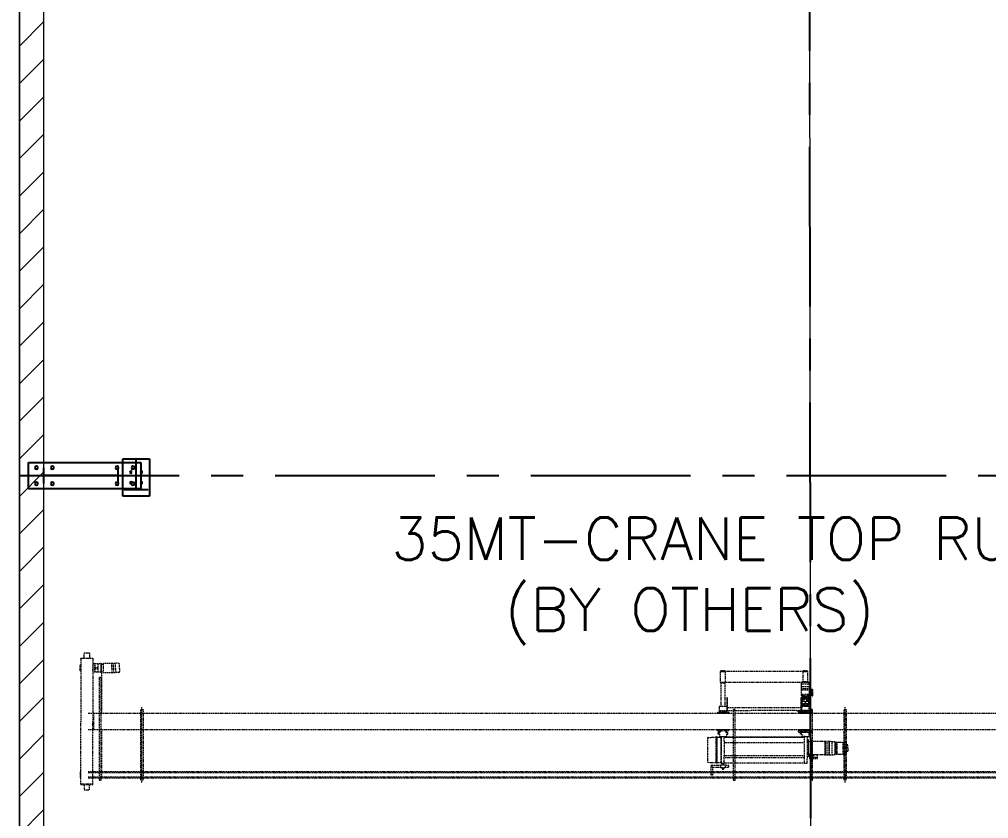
# Model space of a CAD drawing. Header units: millimetres. Extents: x 68421 to 1479662, y -51504 to 144751.
# Drawn here: x 1023299 to 1032433, y 20709 to 28239 of the extents above; entities that cross this region are included whole.
import ezdxf

# ---------------------------------------------------------------- set-up
doc = ezdxf.new("R2010")
doc.units = ezdxf.units.MM
doc.header["$LTSCALE"] = 0.35
doc.header["$MEASUREMENT"] = 0
for name, pattern in [('CENTER', [6884.562, 4302.852, -860.57, 860.57, -860.57]), ('CONTIN', [0, 0, 0]), ('HIDDEN', [9.525, 6.35, -3.175])]:
    doc.linetypes.add(name, pattern=pattern)
doc.layers.get('0').update_dxf_attribs({"linetype": 'CONTIN'})
for name, color, linetype in [('1', 7, 'CONTIN'), ('10', 10, 'CONTIN'), ('27', 1, 'CENTER')]:
    doc.layers.add(name, color=color, linetype=linetype)
doc.styles.add('S', font='simplex.shx')

# ---------------------------------------------------------------- blocks, each defined once
blk = doc.blocks.new('WCOL')
for p, q in [((-448.874, 875.304), (448.874, 875.304)), ((0, 875.304), (0, 0)), ((-448.874, 0), (448.874, 0))]:
    blk.add_line(p, q)
blk = doc.blocks.new('BOLT_0')
at = {"layer": '1'}
blk.add_circle((0, 0), 25.4, dxfattribs=at)
blk = doc.blocks.new('GFGFG')
at = {"layer": '10'}
for p, q in [((826713.997, -216657.3255), (826463.997, -216657.3255)), ((826463.997, -216657.3255), (826463.997, -217007.3255)), ((827604, -216690.3335), (826544, -216690.3335)), ((826544, -216690.3335), (826544, -216940.3335)), ((826713.997, -217007.3255), (826713.997, -216657.3255)), ((827604, -216940.3335), (827604, -216690.3335)), ((826463.997, -217007.3255), (826713.997, -217007.3255)), ((826544, -216940.3335), (827604, -216940.3335))]:
    blk.add_line(p, q, dxfattribs=at)
for name, p, xscale, yscale, zscale, rotation in [('WCOL', (826589, -216657.3255), 0.25309152, 0.3281104, 0.3281104, 179.9999999999995), ('BOLT_0', (826619, -216740.3335), 0.5905512, 0.5905512, 0.5905512, 269.9999999999995), ('BOLT_0', (826769, -216740.3335), 0.5905512, 0.5905512, 0.5905512, 269.9999999999995), ('WCOL', (827459, -216815.3335), 0.16197856, 0.79950952, 0.79950952, 89.99999999999947), ('BOLT_0', (827379, -216740.3335), 0.5905512, 0.5905512, 0.5905512, 269.9999999999995), ('BOLT_0', (827529, -216740.3335), 0.5905512, 0.5905512, 0.5905512, 269.9999999999995), ('BOLT_0', (826539, -216782.3255), 0.31496062, 0.31496062, 0.31496062, 269.9999999999995), ('BOLT_0', (826639, -216782.3255), 0.31496062, 0.31496062, 0.31496062, 269.9999999999995), ('BOLT_0', (826539, -216882.3255), 0.31496062, 0.31496062, 0.31496062, 269.9999999999995), ('BOLT_0', (826619, -216890.3335), 0.5905512, 0.5905512, 0.5905512, 269.9999999999995), ('BOLT_0', (826639, -216882.3255), 0.31496062, 0.31496062, 0.31496062, 269.9999999999995), ('BOLT_0', (826769, -216890.3335), 0.5905512, 0.5905512, 0.5905512, 269.9999999999995), ('BOLT_0', (827379, -216890.3335), 0.5905512, 0.5905512, 0.5905512, 269.9999999999995), ('BOLT_0', (827529, -216890.3335), 0.5905512, 0.5905512, 0.5905512, 269.9999999999995)]:
    blk.add_blockref(name, p, dxfattribs=dict(at, xscale=xscale, yscale=yscale, zscale=zscale, rotation=rotation))
blk = doc.blocks.new('DHGD')
at = {"color": 3, "linetype": 'HIDDEN', "lineweight": 0, "ltscale": 5}
for p, q in [((793055.2, -155406.1), (793055.2, -155355.7)), ((793055.2, -155355.7), (793105.6, -155355.7)), ((793105.6, -155355.7), (793105.6, -155406.1)), ((793025, -155406.1), (793135.8, -155406.1)), ((793025, -155410.1), (793025, -155406.1)), ((793025, -155410.1), (793025, -156002)), ((793135.8, -155410.1), (793025, -155410.1)), ((793135.8, -155406.1), (793135.8, -155410.1)), ((793135.8, -155410.1), (793135.8, -156002)), ((793143.4, -155456.7), (793209.9, -155456.7)), ((793153.5, -155456.7), (793153.5, -155539.8)), ((793155, -155456.7), (793155, -155539.8)), ((793188.7, -155490.7), (793188.7, -155456.7)), ((793237.6, -155453.4), (793350.4, -155453.4)), ((793237.6, -155473.1), (793237.6, -155453.4)), ((793315.2, -155483.6), (793315.2, -155453.4)), ((793332.8, -155483.6), (793332.8, -155453.4)), ((793350.4, -155483.6), (793350.4, -155453.4)), ((793381.2, -155455.5), (793350.4, -155453.4)), ((793017.5, -155526), (793017.5, -155470.6)), ((793017.5, -155470.6), (793025, -155470.6)), ((793025, -155526), (793017.5, -155526)), ((793135.8, -155475.6), (793135.8, -155510.9)), ((793135.8, -155475.6), (793138.4, -155475.6)), ((793135.8, -155520.9), (793135.8, -155510.9)), ((793135.8, -155520.9), (793138.4, -155520.9)), ((793138.4, -155461.7), (793138.4, -155534.8)), ((793209.9, -155539.8), (793143.4, -155539.8)), ((793159, -155493.2), (793159, -155503.3)), ((793159, -155493.2), (793186.2, -155493.2)), ((793159, -155503.3), (793186.2, -155503.3)), ((793188.7, -155539.8), (793188.7, -155505.8)), ((793214.9, -155458.5), (793214.9, -155458)), ((793214.9, -155458), (793220, -155458)), ((793214.9, -155538.1), (793214.9, -155458.5)), ((793214.9, -155534.8), (793214.9, -155461.7)), ((793214.9, -155538.1), (793214.9, -155538.6)), ((793214.9, -155538.6), (793220, -155538.6)), ((793220, -155458), (793220, -155458.5)), ((793220, -155538.6), (793220, -155458.5)), ((793220, -155463.4), (793237.6, -155460.5)), ((793220, -155533.1), (793237.6, -155536)), ((793237.6, -155523.4), (793237.6, -155473.1)), ((793237.6, -155543.1), (793237.6, -155523.4)), ((793237.6, -155543.1), (793350.4, -155543.1)), ((793315.2, -155504.7), (793315.2, -155483.6)), ((793315.2, -155504.7), (793315.2, -155543.1)), ((793332.8, -155504.7), (793332.8, -155483.6)), ((793332.8, -155504.7), (793332.8, -155543.1)), ((793350.4, -155504.7), (793350.4, -155483.6)), ((793350.4, -155504.7), (793350.4, -155543.1)), ((793381.2, -155541), (793350.4, -155543.1)), ((793388.2, -155483.6), (793388.2, -155463)), ((793388.2, -155504.7), (793388.2, -155483.6)), ((793388.2, -155504.7), (793388.2, -155533.5)), ((799050.4, -155533.5), (799050.4, -155558.7)), ((799056.7, -155533.5), (799050.4, -155533.5)), ((799055, -155529.7), (799055, -155531.1)), ((799056.7, -155529.7), (799055, -155529.7)), ((799055, -155531.1), (799056.7, -155531.1)), ((799057.2, -155526.2), (799056.7, -155526.7)), ((799094.5, -155526.7), (799056.7, -155526.7)), ((799056.7, -155526.7), (799056.7, -155529.7)), ((799056.7, -155529.7), (799094.5, -155529.7)), ((799094.5, -155529.7), (799056.7, -155529.7)), ((799056.7, -155531.1), (799056.7, -155533.5)), ((799056.7, -155531.1), (799094.5, -155531.1)), ((799056.7, -155531.1), (799075.6, -155531.1)), ((799094.5, -155533.5), (799056.7, -155533.5)), ((799094, -155526.2), (799057.2, -155526.2)), ((799075.6, -155531.1), (799094.5, -155531.1)), ((799094.5, -155526.7), (799094, -155526.2)), ((799094.5, -155529.7), (799094.5, -155526.7)), ((799096.3, -155529.7), (799094.5, -155529.7)), ((799094.5, -155531.1), (799094.5, -155533.5)), ((799094.5, -155531.1), (799096.3, -155531.1)), ((799876.6, -155533.5), (799094.5, -155533.5)), ((799096.3, -155531.1), (799096.3, -155529.7)), ((799098.3, -155634.3), (799098.3, -155533.5)), ((799828.7, -155533.5), (799828.7, -155630.3)), ((799830.7, -155531.1), (799830.7, -155529.7)), ((799830.7, -155529.7), (799832.5, -155529.7)), ((799832.5, -155531.1), (799830.7, -155531.1)), ((799833, -155526.2), (799832.5, -155526.7)), ((799870.3, -155526.7), (799832.5, -155526.7)), ((799832.5, -155526.7), (799832.5, -155529.7)), ((799832.5, -155529.7), (799870.3, -155529.7)), ((799832.5, -155529.7), (799870.3, -155529.7)), ((799832.5, -155531.1), (799832.5, -155533.5)), ((799832.5, -155531.1), (799870.3, -155531.1)), ((799851.4, -155531.1), (799832.5, -155531.1)), ((799870.3, -155533.5), (799832.5, -155533.5)), ((799869.8, -155526.2), (799833, -155526.2)), ((799870.3, -155531.1), (799851.4, -155531.1)), ((799870.3, -155526.7), (799869.8, -155526.2)), ((799870.3, -155529.7), (799870.3, -155526.7)), ((799870.3, -155529.7), (799872, -155529.7)), ((799870.3, -155531.1), (799870.3, -155533.5)), ((799872, -155531.1), (799870.3, -155531.1)), ((799876.6, -155533.5), (799870.3, -155533.5)), ((799872, -155529.7), (799872, -155531.1)), ((799876.6, -155558.7), (799876.6, -155533.5)), ((799050.4, -155558.7), (799050.4, -155609.1)), ((799050.4, -155609.1), (799050.4, -155634.3)), ((799056.7, -155634.3), (799050.4, -155634.3)), ((799055, -155636.7), (799055, -155638)), ((799056.7, -155636.7), (799055, -155636.7)), ((799055, -155638), (799056.7, -155638)), ((799094.5, -155634.3), (799056.7, -155634.3)), ((799056.7, -155636.7), (799056.7, -155634.3)), ((799094.5, -155634.3), (799056.7, -155634.3)), ((799094.5, -155636.7), (799056.7, -155636.7)), ((799056.7, -155638), (799056.7, -155862.1)), ((799056.7, -155638), (799075.6, -155638)), ((799075.6, -155638), (799094.5, -155638)), ((799816.3, -155634.3), (799094.5, -155634.3)), ((799094.5, -155636.7), (799094.5, -155634.3)), ((799096.3, -155636.7), (799094.5, -155636.7)), ((799094.5, -155638), (799094.5, -155862.1)), ((799094.5, -155638), (799096.3, -155638)), ((799096.3, -155638), (799096.3, -155636.7)), ((799818.8, -155635.7), (799816.3, -155635.7)), ((799883.9, -155635.7), (799818.8, -155635.7)), ((799823.7, -155634.2), (799820.5, -155634.2)), ((799823.9, -155631.8), (799823.7, -155634.2)), ((799851.4, -155634.2), (799823.7, -155634.2)), ((799824.5, -155631), (799829.6, -155630.1)), ((799844.3, -155630.1), (799829.6, -155630.1)), ((799844.3, -155630.1), (799858.4, -155630.1)), ((799851.4, -155629.6), (799845.1, -155629.6)), ((799857.7, -155629.6), (799851.4, -155629.6)), ((799879.1, -155634.2), (799851.4, -155634.2)), ((799858.4, -155630.1), (799873.1, -155630.1)), ((799878.2, -155631), (799873.1, -155630.1)), ((799876.6, -155609.1), (799876.6, -155558.7)), ((799876.6, -155630.7), (799876.6, -155609.1)), ((799879.1, -155634.2), (799878.9, -155631.8)), ((799882.3, -155634.2), (799879.1, -155634.2)), ((799883.9, -155635.7), (799886.5, -155635.7)), ((799812, -155652), (799811.6, -155675.7)), ((799811.6, -155675.7), (799811.9, -155675.7)), ((799811.7, -155677.5), (799811.6, -155693.3)), ((799811.6, -155693.3), (799851.4, -155693.3)), ((799811.6, -155693.3), (799811.8, -155705.2)), ((799817.6, -155706.2), (799811.6, -155706.2)), ((799811.6, -155706.2), (799811.6, -155745.5)), ((799811.7, -155677.5), (799811.9, -155677.5)), ((799811.8, -155705.2), (799817.6, -155705.2)), ((799890.8, -155675.7), (799811.9, -155675.7)), ((799811.9, -155675.7), (799811.9, -155677.5)), ((799811.9, -155677.5), (799812.6, -155677.5)), ((799890.8, -155652), (799812, -155652)), ((799890.2, -155677.5), (799812.6, -155677.5)), ((799817.6, -155705.2), (799885.1, -155705.2)), ((799817.6, -155705.2), (799817.6, -155705.7)), ((799817.6, -155705.7), (799817.6, -155706.2)), ((799817.6, -155706.2), (799885.1, -155706.2)), ((799851.4, -155693.3), (799891.2, -155693.3)), ((799885.1, -155705.2), (799891, -155705.2)), ((799885.1, -155705.7), (799885.1, -155705.2)), ((799885.1, -155706.2), (799885.1, -155705.7)), ((799891.2, -155706.2), (799885.1, -155706.2)), ((799890.2, -155677.5), (799890.8, -155677.5)), ((799891.2, -155675.7), (799890.8, -155652)), ((799890.8, -155677.5), (799890.8, -155675.7)), ((799890.8, -155675.7), (799891.2, -155675.7)), ((799890.8, -155677.5), (799891, -155677.5)), ((799891.2, -155693.3), (799891, -155677.5)), ((799891, -155705.2), (799891.2, -155693.3)), ((799891.2, -155745.5), (799891.2, -155706.2)), ((799892.2, -155705.5), (799892.2, -155747)), ((799913.3, -155702.2), (799895.2, -155702.5)), ((799895.7, -155721.8), (799895.7, -155743)), ((799910.8, -155743), (799910.8, -155721.8)), ((799918, -155702.2), (799913.3, -155702.2)), ((799913.3, -155702.2), (799913.3, -155704)), ((799913.3, -155704), (799913.3, -155732.4)), ((799118.9, -155781.5), (799110.9, -155781.5)), ((799110.9, -155781.5), (799110.9, -155832.9)), ((799118.9, -155832.9), (799118.9, -155781.5)), ((799816.1, -155781.5), (799808.1, -155781.5)), ((799808.1, -155781.5), (799808.1, -155832.9)), ((799811.6, -155745.5), (799817.6, -155745.5)), ((799811.6, -155746.5), (799817.6, -155746.5)), ((799811.6, -155746.5), (799811.8, -155758.6)), ((799818.6, -155758.6), (799811.8, -155758.6)), ((799816.4, -155776.2), (799816.1, -155784)), ((799816.1, -155832.9), (799816.1, -155781.5)), ((799816.1, -155786.3), (799816.1, -155789.8)), ((799816.6, -155784.5), (799817.1, -155784.5)), ((799816.6, -155791.2), (799820.7, -155791.1)), ((799816.6, -155805), (799816.6, -155791.2)), ((799820.7, -155805.2), (799816.6, -155805)), ((799886, -155775.4), (799816.8, -155775.4)), ((799817.6, -155785.5), (799816.9, -155785.5)), ((799816.9, -155790.6), (799820.7, -155790.6)), ((799885.6, -155784.5), (799817.1, -155784.5)), ((799819.7, -155774.6), (799817.2, -155775.3)), ((799817.6, -155745.5), (799885.1, -155745.5)), ((799817.6, -155745.5), (799817.6, -155746)), ((799817.6, -155746), (799817.6, -155746.5)), ((799817.6, -155746.5), (799881.1, -155746.5)), ((799817.6, -155785), (799817.6, -155785.5)), ((799817.6, -155785.5), (799885.1, -155785.5)), ((799818.6, -155758.6), (799881.1, -155758.6)), ((799822.2, -155809), (799818.6, -155809)), ((799818.6, -155809), (799818.6, -155822.3)), ((799818.6, -155822.3), (799818.6, -155834.9)), ((799882.4, -155770), (799820.4, -155770)), ((799820.4, -155770), (799820.4, -155773.4)), ((799882.3, -155773.4), (799820.4, -155773.4)), ((799820.4, -155773.4), (799820.4, -155773.7)), ((799820.4, -155773.4), (799820.4, -155773.4)), ((799820.7, -155790.6), (799823.7, -155790.6)), ((799820.7, -155791.1), (799820.7, -155790.6)), ((799820.7, -155805.2), (799820.7, -155791.1)), ((799822.2, -155805.2), (799820.7, -155805.2)), ((799823.7, -155805.2), (799822.2, -155805.2)), ((799822.2, -155805.2), (799822.2, -155809)), ((799822.2, -155809), (799822.2, -155811.2)), ((799822.2, -155811.2), (799837.8, -155811.2)), ((799823.7, -155790.6), (799823.7, -155805.2)), ((799823.7, -155790.6), (799837.8, -155790.6)), ((799837.8, -155790.6), (799837.8, -155809)), ((799837.8, -155790.6), (799865, -155790.6)), ((799837.8, -155809), (799837.8, -155811.2)), ((799837.8, -155811.2), (799847.4, -155811.2)), ((799847.4, -155811.2), (799847.4, -155834.4)), ((799855.4, -155834.4), (799855.4, -155811.2)), ((799855.4, -155811.2), (799865, -155811.2)), ((799865, -155790.6), (799879.1, -155790.6)), ((799865, -155809), (799865, -155790.6)), ((799865, -155811.2), (799865, -155809)), ((799865, -155811.2), (799880.6, -155811.2)), ((799879.1, -155790.6), (799882.1, -155790.6)), ((799879.1, -155805.2), (799879.1, -155790.6)), ((799879.1, -155805.2), (799880.6, -155805.2)), ((799880.6, -155809), (799880.6, -155805.2)), ((799880.6, -155805.2), (799882.1, -155805.2)), ((799880.6, -155811.2), (799880.6, -155809)), ((799884.1, -155809), (799880.6, -155809)), ((799881.1, -155760.6), (799881.1, -155746.5)), ((799881.1, -155746.5), (799885.1, -155746.5)), ((799884, -155760.6), (799881.1, -155760.6)), ((799882.1, -155790.6), (799885.8, -155790.6)), ((799882.1, -155791.1), (799882.1, -155790.6)), ((799882.1, -155805.2), (799882.1, -155791.1)), ((799886.1, -155791.2), (799882.1, -155791.1)), ((799882.1, -155805.2), (799886.1, -155805)), ((799882.3, -155773.7), (799882.3, -155773.4)), ((799882.3, -155773.4), (799882.4, -155773.4)), ((799882.4, -155773.4), (799882.4, -155770)), ((799885.6, -155775.3), (799883.1, -155774.6)), ((799886.6, -155760.6), (799884, -155760.6)), ((799884.1, -155822.3), (799884.1, -155809)), ((799884.1, -155834.9), (799884.1, -155822.3)), ((799885.1, -155746), (799885.1, -155745.5)), ((799885.1, -155745.5), (799891.2, -155745.5)), ((799885.1, -155746.5), (799885.1, -155746)), ((799885.1, -155746.5), (799886.6, -155746.5)), ((799885.1, -155785.5), (799885.1, -155785)), ((799885.8, -155785.5), (799885.1, -155785.5)), ((799885.6, -155784.5), (799886.1, -155784.5)), ((799886.1, -155805), (799886.1, -155791.2)), ((799886.6, -155784), (799886.4, -155776.2)), ((799886.6, -155746.5), (799886.6, -155747.1)), ((799892.2, -155747), (799886.6, -155747.1)), ((799886.6, -155747.1), (799886.6, -155760.6)), ((799886.6, -155760.6), (799886.6, -155761)), ((799892.7, -155761.1), (799886.6, -155761)), ((799886.6, -155789.8), (799886.6, -155786.3)), ((799892.2, -155747), (799892.2, -155759.3)), ((799892.2, -155761.1), (799892.2, -155759.3)), ((799895.2, -155762.3), (799913.3, -155762.6)), ((799913.3, -155762.6), (799913.3, -155732.4)), ((799918, -155762.6), (799913.3, -155762.6)), ((793600.3, -156577.4), (793600.3, -155869.8)), ((799040.4, -155862.1), (799040.4, -155899.9)), ((799048.8, -155862.1), (799040.4, -155862.1)), ((799040.4, -155899.9), (799044.1, -155899.9)), ((799044.1, -155899.9), (799047.9, -155899.9)), ((799044.7, -155915), (799044.1, -155899.9)), ((799047.9, -155899.9), (799103.3, -155899.9)), ((799048, -155902.8), (799048.2, -155908.8)), ((799051.7, -155862.1), (799048.8, -155862.1)), ((799049.1, -155910.8), (799050.3, -155912)), ((799050.3, -155912), (799101, -155912)), ((799050.3, -155912), (799052, -155915)), ((799056.7, -155862.1), (799051.7, -155862.1)), ((799075.6, -155862.1), (799056.7, -155862.1)), ((799094.5, -155862.1), (799075.6, -155862.1)), ((799099.6, -155862.1), (799094.5, -155862.1)), ((799099.2, -155915), (799101, -155912)), ((799102.5, -155862.1), (799099.6, -155862.1)), ((799101, -155912), (799102.1, -155910.8)), ((799110.9, -155862.1), (799102.5, -155862.1)), ((799103.2, -155902.8), (799103, -155908.8)), ((799103.3, -155899.9), (799107.1, -155899.9)), ((799106.6, -155915), (799107.1, -155899.9)), ((799107.1, -155899.9), (799110.9, -155899.9)), ((799110.9, -155832.9), (799110.9, -155862.1)), ((799110.9, -155862.1), (799110.9, -155897.3)), ((799110.9, -155897.3), (799110.9, -155899.9)), ((799110.9, -155897.3), (799114.9, -155897.3)), ((799114.9, -155873.7), (799114.9, -155897.3)), ((799118.9, -155873.7), (799114.9, -155873.7)), ((799114.9, -155897.3), (799114.9, -155899.9)), ((799114.9, -155899.9), (799334.5, -155899.9)), ((799118.9, -155873.7), (799118.9, -155832.9)), ((799334.5, -155873.7), (799118.9, -155873.7)), ((799171.8, -155888.7), (799171.8, -156556.1)), ((799192, -155888.7), (799171.8, -155888.7)), ((799192, -156556.1), (799192, -155888.7)), ((799768.8, -155873.7), (799334.5, -155873.7)), ((799768.8, -155899.9), (799334.5, -155899.9)), ((799808.1, -155873.7), (799768.8, -155873.7)), ((799768.8, -155899.9), (799812.1, -155899.9)), ((799786.4, -155903.1), (799786.4, -155905.9)), ((799786.9, -155905.9), (799786.4, -155905.9)), ((799786.4, -155912.5), (799786.4, -155915.2)), ((799786.9, -155912.5), (799786.4, -155912.5)), ((799786.9, -155912.5), (799786.9, -155905.9)), ((799786.9, -155905.9), (799847.6, -155905.9)), ((799786.9, -155912.5), (799847.6, -155912.5)), ((799796.2, -155902.1), (799787.4, -155902.1)), ((799796.2, -155900.9), (799796.2, -155902.1)), ((799819.9, -155900.9), (799796.2, -155900.9)), ((799906.5, -155902.1), (799796.2, -155902.1)), ((799808.1, -155832.9), (799808.1, -155873.7)), ((799812.1, -155873.7), (799808.1, -155873.7)), ((799812.1, -155897.3), (799812.1, -155873.7)), ((799812.1, -155899.9), (799812.1, -155897.3)), ((799816.1, -155897.3), (799812.1, -155897.3)), ((799816.1, -155862.1), (799816.1, -155832.9)), ((799816.1, -155862.1), (799816.1, -155897.3)), ((799824.5, -155862.1), (799816.1, -155862.1)), ((799816.1, -155897.3), (799816.1, -155862.1)), ((799816.1, -155897.3), (799816.1, -155899.9)), ((799816.1, -155899.9), (799819.9, -155899.9)), ((799818.6, -155835.4), (799818.6, -155834.9)), ((799818.9, -155835.4), (799818.6, -155835.4)), ((799818.6, -155837.4), (799884.1, -155837.4)), ((799818.6, -155837.4), (799818.6, -155850.5)), ((799818.6, -155850.5), (799884.1, -155850.5)), ((799818.9, -155837.4), (799818.9, -155835.4)), ((799851.4, -155835.4), (799818.9, -155835.4)), ((799819.9, -155899.9), (799819.9, -155900.9)), ((799819.9, -155899.9), (799823.7, -155899.9)), ((799823, -155900.9), (799819.9, -155900.9)), ((799851.4, -155900.9), (799823, -155900.9)), ((799823.7, -155899.9), (799879.1, -155899.9)), ((799827.5, -155862.1), (799824.5, -155862.1)), ((799826.2, -155852.3), (799826.2, -155850.5)), ((799833.8, -155852.3), (799826.2, -155852.3)), ((799851.4, -155862.1), (799827.5, -155862.1)), ((799832.5, -155857.1), (799830.4, -155857.1)), ((799870.3, -155857.1), (799832.5, -155857.1)), ((799833.8, -155853.5), (799833.8, -155852.3)), ((799833.8, -155852.3), (799869, -155852.3)), ((799833.9, -155854), (799833.8, -155853.5)), ((799841.2, -155854), (799833.9, -155854)), ((799833.9, -155854), (799868.9, -155854)), ((799841.2, -155854.3), (799841.2, -155854)), ((799842.2, -155855.2), (799841.2, -155854.3)), ((799841.6, -155856.6), (799841.6, -155856)), ((799841.6, -155856), (799842.2, -155856)), ((799842.1, -155857.1), (799841.6, -155856.6)), ((799860.7, -155857.1), (799842.1, -155857.1)), ((799842.2, -155856), (799842.2, -155855.2)), ((799847.4, -155834.4), (799855.4, -155834.4)), ((799847.6, -155905.7), (799847.6, -155912.7)), ((799855.2, -155905.7), (799847.6, -155905.7)), ((799847.6, -155912.7), (799855.2, -155912.7)), ((799851.4, -155834.9), (799884.1, -155834.9)), ((799883.9, -155835.4), (799851.4, -155835.4)), ((799875.3, -155862.1), (799851.4, -155862.1)), ((799879.8, -155900.9), (799851.4, -155900.9)), ((799855.2, -155906.7), (799855.2, -155905.7)), ((799915.9, -155905.9), (799855.2, -155905.9)), ((799857.2, -155906.7), (799855.2, -155906.7)), ((799855.2, -155912.7), (799855.2, -155911.7)), ((799855.2, -155911.7), (799857.2, -155911.7)), ((799915.9, -155912.5), (799855.2, -155912.5)), ((799857.2, -155907.3), (799857.2, -155906.7)), ((799857.2, -155911.1), (799857.2, -155907.3)), ((799858.9, -155907.3), (799857.2, -155907.3)), ((799857.2, -155911.7), (799857.2, -155911.1)), ((799857.2, -155911.1), (799858.9, -155911.1)), ((799858.9, -155911.1), (799858.9, -155907.3)), ((799861.6, -155854.3), (799860.6, -155855.2)), ((799860.6, -155855.2), (799860.6, -155856)), ((799860.6, -155856), (799861.2, -155856)), ((799861.2, -155856.6), (799860.7, -155857.1)), ((799861.2, -155856), (799861.2, -155856.6)), ((799868.9, -155854), (799861.6, -155854)), ((799861.6, -155854), (799861.6, -155854.3)), ((799869, -155853.5), (799868.9, -155854)), ((799876.6, -155852.3), (799869, -155852.3)), ((799869, -155852.3), (799869, -155853.5)), ((799872.3, -155857.1), (799870.3, -155857.1)), ((799878.2, -155862.1), (799875.3, -155862.1)), ((799876.6, -155850.5), (799876.6, -155852.3)), ((799886.6, -155862.1), (799878.2, -155862.1)), ((799879.1, -155899.9), (799882.9, -155899.9)), ((799882.8, -155900.9), (799879.8, -155900.9)), ((799882.8, -155900.9), (799882.9, -155899.9)), ((799906.5, -155900.9), (799882.8, -155900.9)), ((799882.9, -155899.9), (799886.6, -155899.9)), ((799884.1, -155835.4), (799883.9, -155835.4)), ((799883.9, -155835.4), (799883.9, -155837.4)), ((799884.1, -155834.9), (799884.1, -155835.4)), ((799884.1, -155850.5), (799884.1, -155837.4)), ((799886.6, -155899.9), (799886.6, -155862.1)), ((799898.2, -155888.7), (799898.2, -156556.1)), ((799918.4, -155888.7), (799898.2, -155888.7)), ((799906.5, -155900.9), (799906.5, -155902.1)), ((799915.4, -155902.1), (799906.5, -155902.1)), ((799915.9, -155912.5), (799915.9, -155905.9)), ((799916.4, -155905.9), (799915.9, -155905.9)), ((799916.4, -155912.5), (799915.9, -155912.5)), ((799916.4, -155905.9), (799916.4, -155903.1)), ((799916.4, -155915.2), (799916.4, -155912.5)), ((799918.4, -156556.1), (799918.4, -155888.7)), ((800226.7, -156577.4), (800226.7, -155869.8)), ((793025, -156593.9), (793025, -156002)), ((806496.9, -155926.4), (793094.3, -155926.4)), ((793135.8, -156593.9), (793135.8, -156002)), ((793143.4, -155926.4), (793143.4, -156077.6)), ((799022.7, -155915), (799044.7, -155915)), ((799022.7, -155915), (799022.7, -155921.3)), ((799024, -155922.8), (799035.1, -155924.4)), ((799115.3, -155925.4), (799035.9, -155925.4)), ((799035.9, -155925.4), (799035.9, -155926.4)), ((799044.7, -155915), (799075.6, -155915)), ((799106.6, -155915), (799075.6, -155915)), ((799128.5, -155915), (799106.6, -155915)), ((799115.3, -155925.4), (799115.4, -155926.4)), ((799127.2, -155922.8), (799116.2, -155924.4)), ((799128.5, -155915), (799128.5, -155921.3)), ((799787.4, -155916.2), (799796.2, -155916.2)), ((799796.2, -155922.3), (799796.2, -155916.2)), ((799796.2, -155916.2), (799851.4, -155916.2)), ((799796.2, -155922.3), (799810.8, -155924.4)), ((799810.8, -155924.4), (799891.9, -155924.4)), ((799811.6, -155926.4), (799811.7, -155925.4)), ((799851.4, -155916.2), (799906.5, -155916.2)), ((799891.1, -155926.4), (799891.1, -155925.4)), ((799906.5, -155922.3), (799891.9, -155924.4)), ((799906.5, -155922.3), (799906.5, -155916.2)), ((799906.5, -155916.2), (799915.4, -155916.2)), ((793094.3, -156077.6), (806496.9, -156077.6)), ((793221.5, -156473), (793221.5, -156077.6)), ((799022.7, -156090.5), (799022.7, -156084.2)), ((799022.7, -156090.5), (799042.8, -156090.5)), ((799024, -156082.7), (799035.1, -156081.1)), ((799035.9, -156080.1), (799035.8, -156077.6)), ((799035.9, -156080.1), (799115.3, -156080.1)), ((799042.2, -156105.9), (799042.8, -156090.5)), ((799042.8, -156090.5), (799075.6, -156090.5)), ((799048.6, -156103), (799048.9, -156096.5)), ((799049.3, -156095.4), (799051, -156093.8)), ((799051, -156093.8), (799052.9, -156090.5)), ((799108.5, -156090.5), (799075.6, -156090.5)), ((799100.3, -156093.8), (799098.4, -156090.5)), ((799101.9, -156095.4), (799100.3, -156093.8)), ((799102.4, -156096.5), (799102.6, -156103)), ((799128.5, -156090.5), (799108.5, -156090.5)), ((799109, -156105.9), (799108.5, -156090.5)), ((799115.3, -156080.1), (799115.5, -156077.6)), ((799127.2, -156082.7), (799116.2, -156081.1)), ((799128.5, -156090.5), (799128.5, -156084.2)), ((799786.4, -156090.3), (799786.4, -156093.1)), ((799786.9, -156093.1), (799786.4, -156093.1)), ((799786.9, -156099.6), (799786.9, -156093.1)), ((799786.9, -156093.1), (799847.6, -156093.1)), ((799796.2, -156089.3), (799787.4, -156089.3)), ((799796.2, -156083.2), (799810.8, -156081.1)), ((799796.2, -156083.2), (799796.2, -156089.3)), ((799906.5, -156089.3), (799796.2, -156089.3)), ((799891.9, -156081.1), (799810.8, -156081.1)), ((799811.5, -156077.6), (799811.7, -156080.1)), ((799855.2, -156092.8), (799847.6, -156092.8)), ((799847.6, -156092.8), (799847.6, -156099.9)), ((799855.2, -156093.8), (799855.2, -156092.8)), ((799915.9, -156093.1), (799855.2, -156093.1)), ((799857.2, -156093.8), (799855.2, -156093.8)), ((799857.2, -156094.4), (799857.2, -156093.8)), ((799857.2, -156098.3), (799857.2, -156094.4)), ((799858.9, -156094.4), (799857.2, -156094.4)), ((799858.9, -156098.3), (799858.9, -156094.4)), ((799891.3, -156077.6), (799891.1, -156080.1)), ((799906.5, -156083.2), (799891.9, -156081.1)), ((799906.5, -156089.3), (799906.5, -156083.2)), ((799915.4, -156089.3), (799906.5, -156089.3)), ((799915.9, -156099.6), (799915.9, -156093.1)), ((799916.4, -156093.1), (799915.9, -156093.1)), ((799916.4, -156093.1), (799916.4, -156090.3)), ((798937.2, -156154.8), (798968.7, -156152.7)), ((799005.5, -156152.7), (798968.7, -156152.7)), ((799006.7, -156152.2), (799006.7, -156390.4)), ((799013.2, -156151.2), (799008.6, -156151.2)), ((799019.1, -156149.1), (799013.2, -156149.1)), ((799013.2, -156149.1), (799013.2, -156393.4)), ((799021.2, -156391.3), (799021.2, -156151.2)), ((799023.6, -156152.7), (799022.7, -156152.7)), ((799025.1, -156152.7), (799023.6, -156152.7)), ((799052.3, -156152.7), (799025.1, -156152.7)), ((799029.1, -156122), (799029.5, -156108.8)), ((799041.6, -156124), (799030.3, -156124)), ((799032.6, -156105.9), (799042.2, -156105.9)), ((799041.6, -156124), (799042.2, -156140.8)), ((799042.2, -156105.9), (799045.6, -156105.9)), ((799045.2, -156143.7), (799075.6, -156143.7)), ((799055, -156158.9), (799055, -156155.4)), ((799055, -156158.9), (799055.1, -156158.9)), ((799055, -156158.9), (799055, -156383.6)), ((799057, -156152.1), (799057, -156160.8)), ((799057, -156160.8), (799057, -156381.7)), ((799087.2, -156146.6), (799062.5, -156146.6)), ((799075.6, -156143.7), (799106, -156143.7)), ((799087.2, -156150.1), (799087.2, -156146.6)), ((799087.2, -156150.6), (799087.2, -156150.1)), ((799087.2, -156187.1), (799087.2, -156150.6)), ((799839.8, -156150.6), (799087.2, -156150.6)), ((799087.2, -156150.6), (799839.8, -156150.6)), ((799087.2, -156187.1), (799087.2, -156322.6)), ((799109, -156105.9), (799105.6, -156105.9)), ((799118.7, -156105.9), (799109, -156105.9)), ((799109.6, -156124), (799109, -156140.8)), ((799109.6, -156124), (799121, -156124)), ((799122.2, -156122), (799121.7, -156108.8)), ((799786.4, -156099.6), (799786.4, -156102.4)), ((799786.9, -156099.6), (799786.4, -156099.6)), ((799786.9, -156099.6), (799847.6, -156099.6)), ((799787.4, -156103.4), (799796.2, -156103.4)), ((799796.2, -156104.6), (799796.2, -156103.4)), ((799796.2, -156103.4), (799851.4, -156103.4)), ((799796.2, -156104.6), (799818, -156104.6)), ((799804.8, -156122), (799805.3, -156108.8)), ((799817.4, -156124), (799806, -156124)), ((799808.3, -156105.9), (799818, -156105.9)), ((799813.6, -156105.9), (799813.6, -156124)), ((799817.4, -156124), (799818, -156140.8)), ((799818, -156105.9), (799818, -156104.6)), ((799818, -156104.6), (799851.4, -156104.6)), ((799818, -156105.9), (799821.4, -156105.9)), ((799851.4, -156143.7), (799821, -156143.7)), ((799864.5, -156146.6), (799839.8, -156146.6)), ((799839.8, -156146.6), (799839.8, -156150.1)), ((799839.8, -156150.1), (799839.8, -156150.6)), ((799839.8, -156150.6), (799839.8, -156201)), ((799847.6, -156099.9), (799855.2, -156099.9)), ((799851.4, -156103.4), (799906.5, -156103.4)), ((799851.4, -156104.6), (799884.7, -156104.6)), ((799851.4, -156143.7), (799881.8, -156143.7)), ((799855.2, -156098.8), (799857.2, -156098.8)), ((799855.2, -156099.9), (799855.2, -156098.8)), ((799915.9, -156099.6), (799855.2, -156099.6)), ((799857.2, -156098.3), (799858.9, -156098.3)), ((799857.2, -156098.8), (799857.2, -156098.3)), ((799870, -156152.1), (799870, -156176)), ((799873.6, -156175.8), (799870, -156176)), ((799870, -156176), (799870, -156333.8)), ((799874.9, -156175.8), (799873.6, -156175.8)), ((799876.2, -156175.8), (799874.9, -156175.8)), ((799879.9, -156176), (799876.2, -156175.8)), ((799879.9, -156174.2), (799879.9, -156184.4)), ((799879.9, -156254.9), (799879.9, -156176)), ((799879.9, -156184.4), (799879.9, -156325.4)), ((799884.8, -156105.9), (799881.4, -156105.9)), ((799884.8, -156105.9), (799884.7, -156104.6)), ((799884.7, -156104.6), (799906.5, -156104.6)), ((799894.4, -156105.9), (799884.8, -156105.9)), ((799885.4, -156124), (799884.8, -156140.8)), ((799885.4, -156124), (799896.7, -156124)), ((799889.2, -156105.9), (799889.2, -156124)), ((799897.9, -156122), (799897.5, -156108.8)), ((799906.5, -156104.6), (799906.5, -156103.4)), ((799906.5, -156103.4), (799915.4, -156103.4)), ((799916.4, -156099.6), (799915.9, -156099.6)), ((799916.4, -156102.4), (799916.4, -156099.6)), ((799087.2, -156201), (799839.8, -156201)), ((799839.8, -156201), (799839.8, -156324.1)), ((799911.2, -156194), (799879.9, -156192.9)), ((799879.9, -156254.9), (799879.9, -156333.8)), ((799912.4, -156200.2), (799912.4, -156195.3)), ((799913.4, -156200.3), (799912.4, -156200.2)), ((799912.4, -156309.5), (799912.4, -156200.2)), ((799914.2, -156200.2), (799913.4, -156200.2)), ((799913.4, -156200.2), (799913.4, -156202.2)), ((799913.4, -156309.5), (799913.4, -156200.3)), ((799914.2, -156193.7), (799914.2, -156200.2)), ((799914.2, -156200.2), (799914.2, -156309.5)), ((800036.5, -156192.9), (799915, -156192.9)), ((800037.3, -156200.2), (800037.3, -156193.7)), ((800038, -156200.2), (800037.3, -156200.2)), ((800037.3, -156212.4), (800037.3, -156200.2)), ((800037.3, -156220.6), (800037.3, -156212.4)), ((800037.3, -156309.5), (800037.3, -156220.6)), ((800038, -156202.2), (800038, -156200.2)), ((800038.8, -156202.2), (800038, -156202.2)), ((800038.8, -156194.1), (800038.8, -156200.2)), ((800038.8, -156200.2), (800038.8, -156202.2)), ((800038.8, -156202.2), (800038.8, -156307.5)), ((800077.8, -156192.9), (800039.6, -156193.3)), ((800056.2, -156316.6), (800056.2, -156193.1)), ((800077.8, -156254.9), (800077.8, -156192.9)), ((800077.8, -156193.4), (800077.8, -156194.4)), ((800080.1, -156193.4), (800077.8, -156193.4)), ((800077.8, -156194.4), (800077.8, -156254.9)), ((800077.8, -156254.9), (800077.8, -156315.3)), ((800077.8, -156316.8), (800077.8, -156254.9)), ((800080.1, -156192.9), (800080.1, -156193.4)), ((800105.8, -156193.4), (800080.1, -156192.9)), ((800080.1, -156316.3), (800080.1, -156193.4)), ((800105.8, -156316.4), (800105.8, -156193.4)), ((800132.7, -156204.4), (800132.7, -156198.1)), ((800132.7, -156305.3), (800132.7, -156204.4)), ((800135.1, -156205), (800133.2, -156204.9)), ((800136.2, -156211.6), (800136.2, -156206.3)), ((800136.2, -156298.2), (800136.2, -156211.6)), ((800136.2, -156211.6), (800139.2, -156211.8)), ((800139.9, -156212.5), (800141.3, -156219.9)), ((800141.3, -156199.5), (800141.3, -156310.3)), ((800141.3, -156199.5), (800236.7, -156199.5)), ((800141.3, -156289.7), (800141.3, -156220)), ((800147.1, -156199.5), (800147.1, -156310.3)), ((800209, -156310.3), (800209, -156199.5)), ((800216.6, -156310.3), (800216.6, -156199.5)), ((800236.7, -156310.3), (800236.7, -156199.5)), ((800251.9, -156222.6), (800236.7, -156222.6)), ((800251.9, -156254.9), (800251.9, -156222.6)), ((800251.9, -156254.9), (800251.9, -156287.1)), ((799087.2, -156344.5), (799087.2, -156322.6)), ((799087.2, -156322.6), (799839.8, -156322.6)), ((799839.8, -156344.5), (799087.2, -156344.5)), ((799087.2, -156392.4), (799087.2, -156344.5)), ((799839.8, -156324.1), (799839.8, -156344.5)), ((799839.8, -156344.5), (799839.8, -156392.9)), ((799870, -156333.8), (799870, -156355.2)), ((799873.6, -156333.9), (799870, -156333.8)), ((799870, -156381.2), (799870, -156355.2)), ((799874.9, -156334), (799873.6, -156333.9)), ((799876.2, -156333.9), (799874.9, -156334)), ((799879.9, -156333.8), (799876.2, -156333.9)), ((799895.9, -156309.8), (799879.9, -156309.8)), ((799879.9, -156325.4), (799879.9, -156335.5)), ((799890.9, -156320.8), (799890.5, -156343)), ((799890.5, -156343), (799890.6, -156348.3)), ((799966, -156343), (799890.5, -156343)), ((799893.2, -156317.9), (799893.4, -156310.3)), ((799895.9, -156310.3), (799893.4, -156310.3)), ((799910.9, -156317.8), (799893.9, -156317.8)), ((799895.9, -156309.8), (799895.9, -156310.3)), ((799908.2, -156309.8), (799895.9, -156309.8)), ((799908.2, -156310.3), (799895.9, -156310.3)), ((799902.1, -156319.3), (799902.1, -156308.3)), ((799912.4, -156309.8), (799908.2, -156309.8)), ((799908.2, -156309.8), (799908.2, -156310.3)), ((799910.7, -156310.3), (799908.2, -156310.3)), ((799910.9, -156317.8), (799910.7, -156310.3)), ((799962.6, -156317.8), (799910.9, -156317.8)), ((799912.4, -156309.5), (799913.4, -156309.5)), ((799912.4, -156309.5), (799912.4, -156309.8)), ((799913.4, -156307.5), (799913.4, -156309.5)), ((799914.2, -156309.5), (799913.4, -156309.5)), ((799914.2, -156309.5), (799914.2, -156316)), ((799943.1, -156316.8), (799915, -156316.8)), ((799928.3, -156315.2), (799928.3, -156355.8)), ((799958.2, -156316.8), (799943.1, -156316.8)), ((800036.5, -156316.8), (799958.2, -156316.8)), ((799966, -156343), (799965.6, -156320.8)), ((799965.9, -156348.3), (799966, -156343)), ((800037.3, -156316), (800037.3, -156309.5)), ((800037.3, -156309.5), (800038, -156309.5)), ((800038, -156309.5), (800038, -156307.5)), ((800038, -156307.5), (800038.8, -156307.5)), ((800038.8, -156307.5), (800038.8, -156309.5)), ((800038.8, -156309.5), (800038.8, -156315.7)), ((800039.6, -156316.5), (800077.8, -156316.8)), ((800077.8, -156315.3), (800077.8, -156316.3)), ((800077.8, -156316.3), (800080.1, -156316.3)), ((800080.1, -156316.3), (800080.1, -156316.8)), ((800080.1, -156316.8), (800105.8, -156316.4)), ((800132.7, -156311.7), (800132.7, -156305.3)), ((800135.1, -156304.7), (800133.2, -156304.8)), ((800136.2, -156298.2), (800139.2, -156298)), ((800136.2, -156303.5), (800136.2, -156298.2)), ((800139.9, -156297.3), (800141.3, -156289.9)), ((800141.3, -156310.3), (800236.7, -156310.3)), ((800251.9, -156287.1), (800236.7, -156287.1)), ((798937.2, -156387.7), (798968.7, -156389.8)), ((798963, -156418.3), (798978.1, -156433.4)), ((799053, -156418.3), (798963, -156418.3)), ((798963, -156418.3), (798978.1, -156433.4)), ((798963, -156509), (798963, -156418.3)), ((798968.7, -156389.8), (799005.5, -156389.8)), ((798978.1, -156433.4), (799053, -156433.4)), ((798978.1, -156433.4), (798978.1, -156509)), ((799013.2, -156391.3), (799008.5, -156391.3)), ((799013.2, -156393.4), (799019.1, -156393.4)), ((799023.6, -156389.8), (799022.7, -156389.8)), ((799025.1, -156389.8), (799023.6, -156389.8)), ((799025.1, -156389.8), (799052.3, -156389.8)), ((799098.3, -156415.8), (799053, -156415.8)), ((799053, -156415.8), (799053, -156435.9)), ((799053, -156435.9), (799098.3, -156435.9)), ((799055, -156383.6), (799055.1, -156383.6)), ((799055, -156387.1), (799055, -156383.6)), ((799057, -156381.7), (799057, -156390.4)), ((799062.5, -156395.9), (799087.2, -156395.9)), ((799065.6, -156395.9), (799085.7, -156395.9)), ((799065.6, -156398.4), (799065.6, -156395.9)), ((799085.7, -156398.4), (799065.6, -156398.4)), ((799068.1, -156398.4), (799068.1, -156415.8)), ((799083.2, -156398.4), (799068.1, -156398.4)), ((799068.1, -156435.9), (799068.1, -156451.6)), ((799068.1, -156451.6), (799083.2, -156451.6)), ((799083.2, -156415.8), (799083.2, -156398.4)), ((799083.2, -156451.6), (799083.2, -156435.9)), ((799085.7, -156395.9), (799085.7, -156398.4)), ((799087.2, -156392.9), (799087.2, -156392.4)), ((799087.2, -156395.9), (799087.2, -156392.9)), ((799087.2, -156392.9), (799839.8, -156392.9)), ((799098.3, -156435.9), (799098.3, -156415.8)), ((799129.2, -156418.3), (799098.3, -156418.3)), ((799098.3, -156433.4), (799129.2, -156433.4)), ((799129.2, -156433.4), (799129.2, -156418.3)), ((799839.8, -156392.9), (799839.8, -156395.9)), ((799839.8, -156395.9), (799864.5, -156395.9)), ((799870, -156390.4), (799870, -156381.2)), ((793017.5, -156478), (793017.5, -156533.4)), ((793025, -156478), (793017.5, -156478)), ((793017.5, -156533.4), (793025, -156533.4)), ((793094.3, -156473), (806499.7, -156473)), ((806499.7, -156488.1), (793094.3, -156488.1)), ((793094.3, -156523.4), (806499.7, -156523.4)), ((806499.7, -156538.5), (793094.3, -156538.5)), ((793161, -156473), (793161, -156488.1)), ((793161, -156523.4), (793161, -156538.5)), ((798978.1, -156509), (798963, -156509)), ((793025, -156593.9), (793025, -156597.9)), ((793135.8, -156593.9), (793025, -156593.9)), ((793025, -156597.9), (793135.8, -156597.9)), ((793055.2, -156597.9), (793055.2, -156648.3)), ((793105.6, -156648.3), (793105.6, -156597.9)), ((793135.8, -156597.9), (793135.8, -156593.9)), ((799171.8, -156556.1), (799192, -156556.1)), ((799898.2, -156556.1), (799918.4, -156556.1)), ((793055.2, -156648.3), (793105.6, -156648.3))]:
    blk.add_line(p, q, dxfattribs=at)
for points in [[(793221.5, -155926.4), (793221.5, -155533.1)], [(793221.5, -156523.4), (793221.5, -156488.1)]]:
    blk.add_lwpolyline(points, dxfattribs=at)
for points in [[(793196.3, -155588.9), (793196.3, -156556.1), (793216.4, -156556.1), (793216.4, -155588.9)], [(793610.4, -155888.7), (793610.4, -156556.1), (793590.2, -156556.1), (793590.2, -155888.7)], [(800236.8, -155888.7), (800236.8, -156556.1), (800216.6, -156556.1), (800216.6, -155888.7)]]:
    blk.add_lwpolyline(points, close=True, dxfattribs=at)
for centre, radius, start, end in [((793143.4, -155461.7), 5.04, 90, 180), ((793209.9, -155461.7), 5.04, 0, 90), ((793380.6, -155463), 7.56, 0, 86.18593), ((793143.4, -155534.8), 5.04, 180, 270), ((793186.2, -155490.7), 2.52, 270, 0), ((793186.2, -155505.8), 2.52, 0, 90), ((793209.9, -155534.8), 5.04, 270, 0), ((793380.6, -155533.5), 7.56, 273.81407, 0), ((799962.3, -155667.6), 151.1, 168.40386, 174.06894), ((799816.3, -155637.7), 2.01, 90, 168.40466), ((799818.8, -155634.9), 0.806, 270, 352.81946), ((799820.5, -155635), 0.806, 90, 180), ((799824.7, -155631.8), 0.806, 99.99864, 176.00036), ((799845.1, -155630.4), 0.806, 90, 157.97515), ((799857.7, -155630.4), 0.806, 22.02485, 90), ((799878.1, -155631.8), 0.806, 3.99964, 80.00136), ((799882.3, -155635), 0.806, 7.18098, 90), ((799883.9, -155634.9), 0.806, 180, 270), ((799886.5, -155637.7), 2.01, 11.59534, 90), ((799740.5, -155667.6), 151.1, 5.93106, 11.59614), ((799895.2, -155705.5), 3.02, 90.99988, 180), ((799903.3, -155721.8), 7.56, 0, 180), ((799918, -155705.2), 3.02, 3.89919, 90), ((799518.9, -155732.4), 403, 2.72257, 3.89969), ((799518.9, -155732.4), 403, 357.27743, 2.72257), ((799816.6, -155784), 0.504, 177.99999, 270), ((799816.9, -155786.3), 0.806, 90, 180), ((799816.9, -155789.8), 0.806, 180, 270), ((799817.4, -155776.2), 1.01, 104.25581, 177.99999), ((799817.1, -155785), 0.504, 0, 90), ((799958.6, -155741.7), 141, 186.8523, 191.53786), ((799819.4, -155773.7), 1.01, 284.25581, 357.99989), ((799883.3, -155773.7), 1.01, 182.00011, 255.74419), ((799744.2, -155741.7), 141, 348.46212, 352.32256), ((799885.6, -155785), 0.504, 90, 180), ((799885.3, -155776.2), 1.01, 2.00001, 75.74419), ((799885.8, -155786.3), 0.806, 0, 90), ((799885.8, -155789.8), 0.806, 270, 0), ((799886.1, -155784), 0.504, 270, 2.00001), ((799892.7, -155761.4), 0.252, 39.64417, 89.00295), ((799895.2, -155759.3), 3.02, 219.64027, 269.00014), ((799903.3, -155743), 7.56, 180, 0), ((799918, -155759.6), 3.02, 270, 356.09985), ((799518.9, -155732.4), 403, 356.1003, 357.27743), ((799045, -155902.9), 3.02, 2.00587, 90), ((799051.3, -155908.6), 3.02, 182.00587, 224.97299), ((799100, -155908.6), 3.02, 315.02701, 357.99423), ((799106.3, -155902.9), 3.02, 90, 177.99423), ((799787.4, -155903.1), 1.01, 90, 180), ((799820.8, -155902.9), 3.02, 41.93966, 90), ((799824.5, -155859.1), 3.02, 270, 357.99413), ((799830.4, -155860.1), 3.02, 90, 162.64313), ((799872.3, -155860.1), 3.02, 17.34805, 90), ((799878.2, -155859.1), 3.02, 182.00788, 270), ((799882, -155902.9), 3.02, 90, 138.04119), ((799915.4, -155903.1), 1.01, 0, 90), ((799024.2, -155921.3), 1.51, 180, 262.02661), ((799034.9, -155925.4), 1.01, 355.98582, 82.00769), ((799116.3, -155925.4), 1.01, 98.00366, 184.01398), ((799127, -155921.3), 1.51, 277.98096, 0), ((799787.4, -155915.2), 1.01, 180, 270), ((799810.7, -155925.4), 1.01, 355.98582, 82.00769), ((799892.1, -155925.4), 1.01, 98.04906, 184.00417), ((799915.4, -155915.2), 1.01, 270, 0), ((799024.2, -156084.2), 1.51, 97.99205, 180), ((799034.9, -156080.1), 1.01, 277.99231, 4.01418), ((799050.4, -156096.5), 1.51, 154.53665, 177.8987), ((799050.4, -156096.5), 1.51, 135.02701, 154.53665), ((799100.9, -156096.5), 1.51, 25.46417, 44.97299), ((799100.9, -156096.5), 1.51, 2.1013, 25.46417), ((799116.3, -156080.1), 1.01, 175.98602, 261.99634), ((799127, -156084.2), 1.51, 0, 81.9966), ((799787.4, -156090.3), 1.01, 90, 180), ((799810.7, -156080.1), 1.01, 277.99231, 4.01418), ((799892.1, -156080.1), 1.01, 175.99583, 261.95094), ((799915.4, -156090.3), 1.01, 0, 90), ((802857.4, -156271.2), 3929.2, 178.41004, 181.58996), ((798937.5, -156162.4), 7.68, 91.72854, 178.41054), ((799005.5, -156151.2), 1.51, 270, 322.19035), ((799008.6, -156153.6), 2.39, 90, 142.15994), ((799019.1, -156151.2), 2.14, 73.87924, 90), ((799019.1, -156151.2), 2.14, 28.69864, 73.87924), ((799019.1, -156151.2), 2.14, 0, 28.69864), ((799022.7, -156151.2), 1.51, 180, 270), ((799030.6, -156122), 1.51, 177.99413, 225.17555), ((799032.6, -156108.9), 3.02, 90, 178.00367), ((799030.6, -156122), 1.51, 225.17555, 242.46118), ((799028.8, -156124.4), 1.51, 15.25009, 45.18909), ((799045.2, -156140.7), 3.02, 181.99633, 270), ((799045.6, -156102.9), 3.02, 270, 357.99413), ((799052.3, -156155.4), 2.64, 0, 90), ((799055.1, -156160.8), 1.89, 0, 90), ((799062.5, -156152.1), 5.54, 90, 180), ((799105.6, -156102.9), 3.02, 182.00577, 270), ((799106, -156140.7), 3.02, 270, 358.00381), ((799118.7, -156108.9), 3.02, 1.99619, 90), ((799122.4, -156124.4), 1.51, 134.79609, 164.75192), ((799122.4, -156124.4), 1.51, 117.53205, 134.79609), ((799120.7, -156122), 1.51, 314.81633, 2.00574), ((799787.4, -156102.4), 1.01, 180, 270), ((799806.4, -156122), 1.51, 177.99413, 225.17555), ((799808.3, -156108.9), 3.02, 90, 178.00367), ((799806.4, -156122), 1.51, 225.17555, 242.46118), ((799804.6, -156124.4), 1.51, 15.25009, 45.20255), ((799821, -156140.7), 3.02, 181.99633, 270), ((799821.4, -156102.9), 3.02, 270, 324.64106), ((799864.5, -156152.1), 5.54, 0, 90), ((799881.4, -156102.9), 3.02, 215.37664, 270), ((799881.8, -156140.7), 3.02, 270, 358.005), ((799894.4, -156108.9), 3.02, 1.995, 90), ((799898.2, -156124.4), 1.51, 134.71629, 164.71134), ((799896.4, -156122), 1.51, 297.59845, 314.93251), ((799896.4, -156122), 1.51, 314.93251, 2.00453), ((799915.4, -156102.4), 1.01, 270, 0), ((799911.1, -156195.3), 1.26, 0, 88.00611), ((799915, -156193.7), 0.806, 90, 180), ((800036.5, -156193.7), 0.806, 0, 90), ((800039.6, -156194.1), 0.806, 90.50136, 180), ((800091.7, -156444.8), 251.9, 81.01107, 86.79012), ((800130.7, -156198.1), 2.01, 0, 81.01099), ((800133.2, -156204.4), 0.504, 180, 267.00047), ((800135, -156206.3), 1.26, 0, 87.00082), ((800139.1, -156212.6), 0.806, 10.52969, 86.00036), ((800140.5, -156220), 0.806, 0, 10.52969), ((799893.6, -156348.2), 3.02, 181.00272, 263.86724), ((799893.9, -156320.9), 3.02, 102.22988, 178.99728), ((799893.9, -156320.9), 3.02, 90, 102.22988), ((799928.3, -156025.7), 327.4, 263.86557, 276.13443), ((799915, -156316), 0.806, 180, 270), ((799962.6, -156320.9), 3.02, 1.00272, 90), ((799962.9, -156348.2), 3.02, 276.13276, 358.99728), ((800036.5, -156316), 0.806, 270, 0), ((800039.6, -156315.7), 0.806, 180, 269.49867), ((800091.7, -156064.9), 251.9, 273.20986, 278.9889), ((800130.7, -156311.7), 2.02, 278.98901, 0), ((800133.2, -156305.3), 0.503, 93.00526, 180), ((800135, -156303.5), 1.26, 272.99918, 0), ((800139.1, -156297.2), 0.806, 273.99964, 349.47031), ((800140.5, -156289.7), 0.806, 349.46966, 0), ((798937.5, -156380.1), 7.68, 181.58984, 268.27148), ((799005.5, -156391.3), 1.51, 35.89847, 90), ((799008.5, -156389.1), 2.14, 215.93198, 270), ((799019.1, -156391.3), 2.14, 270, 286.12076), ((799019.1, -156391.3), 2.14, 286.12076, 331.30136), ((799019.1, -156391.3), 2.14, 331.30136, 0), ((799022.7, -156391.3), 1.51, 90, 180), ((799052.3, -156387.1), 2.64, 270, 0), ((799055.1, -156381.7), 1.89, 270, 0), ((799062.5, -156390.4), 5.54, 180, 270), ((799864.5, -156390.4), 5.54, 270, 0)]:
    blk.add_arc(centre, radius, start, end, dxfattribs=at)
at = {"color": 7, "linetype": 'ByBlock', "lineweight": 0, "insert": (793334, -155281.1), "char_height": 400, "width": 32663.525, "attachment_point": 7, "style": 'S'}
blk.add_mtext('\\pxi6.53925,ql;\\A1;35MT-CRANE TOP RUNNING \\P\\pi9.21775;(BY OTHERS)', dxfattribs=at)

msp = doc.modelspace()

# ---------------------------------------------------------------- hatches: boundary and pattern name
at = {"linetype": 'Continuous', "lineweight": 5}
h = msp.add_hatch(dxfattribs=at)
h.set_pattern_fill('ANSI31', color=256, scale=2000)
h.set_pattern_definition([(45, (230853.73, 268272), (-176.776695, 176.776695), [])])
h.paths.add_polyline_path([(1023298.82805, 37689.899), (1023298.82805, -17310.101), (1038298.82805, -17310.101), (1038298.82805, 82689.899), (1023298.82805, 82689.899), (1023298.82805, 82459.899), (1038068.82805, 82459.899), (1038068.82805, -17080.101), (1023528.82805, -17080.101), (1023528.82805, 37689.899)])

# ---------------------------------------------------------------- linework, layer by layer
msp.add_line((1030683.82805, 82459.899), (1030795.52789, -17080.101), dxfattribs=at)
msp.add_lwpolyline([(1023298.82805, 82689.899), (1038298.82805, 82689.899), (1038298.82805, -17310.101), (1023298.82805, -17310.101)], close=True, dxfattribs=at)
for points in [[(1023298.82805, 82689.899), (1038298.82805, 82689.899), (1038298.82805, -17310.101), (1023298.82805, -17310.101), (1023298.82805, 37689.899)], [(1023298.82805, 37689.899), (1023298.82805, -17310.101), (1038298.82805, -17310.101), (1038298.82805, 82689.899), (1023298.82805, 82689.899), (1023298.82805, 82459.899), (1038068.82805, 82459.899), (1038068.82805, -17080.101), (1023528.82805, -17080.101), (1023528.82805, 37689.899), (1023298.82805, 37689.899)], [(1023298.82805, 82459.899), (1038068.82805, 82459.899), (1038068.82805, -17080.101), (1023528.82805, -17080.101), (1023528.82805, 37689.899)]]:
    msp.add_lwpolyline(points, dxfattribs=at)
at = {"layer": '27'}
for p, q in [((1030683.82805, 82459.899), (1030795.78598, -17310.101)), ((1023298.82805, 23939.899), (1038298.82805, 23939.899))]:
    msp.add_line(p, q, dxfattribs=at)

# ---------------------------------------------------------------- block references
at = {"linetype": 'Continuous', "lineweight": 5, "xscale": -1}
msp.add_blockref('GFGFG', (1850987.82805, 240755.2325), dxfattribs=at)
at = {"linetype": 'Continuous', "lineweight": 5}
msp.add_blockref('DHGD', (230853.72605, 177627), dxfattribs=at)

doc.saveas('drawing.dxf')
